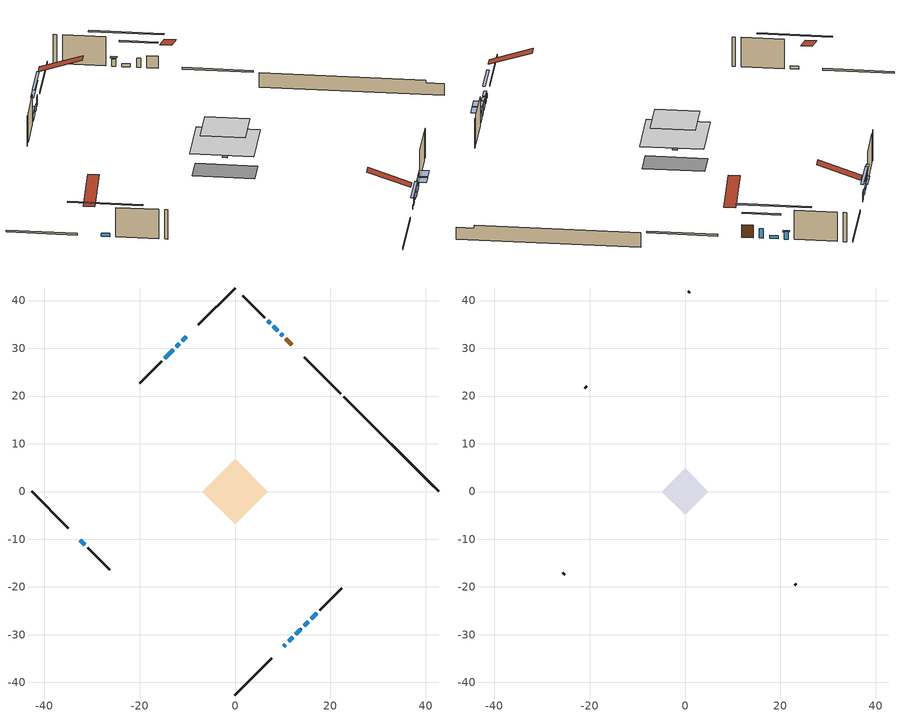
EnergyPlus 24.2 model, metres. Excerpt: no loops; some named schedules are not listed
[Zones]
conditioned space
 floor outside (Floor1 construction): -0.53,0 0,0.53 0.53,0 0,-0.53 z0.61
 floor adiabatic (AdiabaticFloorConstruction): -6.87,0 0,6.87 6.87,0 0,-6.87 z3.05
 floor foundation (Slab1 construction): -4.96,1.75 -1.75,4.96 4.96,-1.75 1.75,-4.96 z-1.83
 wall outside (RimJoist1 construction): 0,-42.63 7.65,-34.98 / -42.63,0 -34.98,-7.65 / 0,42.63 -7.65,34.98 / 22.14,20.48 14.49,28.13 z0.61:0.91
 wall outside (AdiabaticWallConstruction 1): 11.93,30.7 10.67,31.95 z0.61:2.64
 wall outside (AdiabaticWallConstruction): 10.02,32.61 9.58,33.04 z0.61:2.14; 10.21,-32.42 10.57,-32.05 / 8.93,33.7 7.99,34.63 / -32.42,-10.21 -31.48,-11.14 z0.61:1.12; 11.23,-31.4 12.09,-30.53 / 12.75,-29.88 13.83,-28.8 / 7.34,35.29 6.91,35.72 z0.61:1.83; -10.21,32.42 -11.04,31.59 z0.61:2.08; -11.69,30.93 -12.32,30.3 / -12.98,29.65 -14.7,27.92 z0.61:1.63; 14.48,-28.14 15.34,-27.28 / 16,-26.63 17.08,-25.55 z0.61:2.13
 wall outside (Wall1 construction): 17.73,-24.89 22.33,-20.3 / -30.82,-11.8 -26.23,-16.39 / -15.36,27.27 -19.95,22.67 / 6.25,36.38 1.66,40.97 z0.61:5.49
 wall foundation (FoundationWall1 construction): 22.8,19.83,-1.83 22.8,19.83,0.61 40.64,1.98,0.61 40.64,1.98,0.13 42.63,0,0.13 42.63,0,-1.83
 window (WindowConstruction): 10.02,32.61 9.58,33.04 z0.61:2.13
 window (WindowConstruction 7): 10.21,-32.41 10.57,-32.05 z0.61:1.12
 window (WindowConstruction 8): 11.23,-31.4 12.09,-30.54 z0.61:1.83
 window (WindowConstruction 9): 12.75,-29.88 13.82,-28.8 z0.61:1.83
 window (WindowConstruction 10): 8.93,33.7 7.99,34.63 z0.61:1.12
 window (WindowConstruction 11): -32.41,-10.21 -31.48,-11.14 z0.61:1.12
 window (WindowConstruction 1): -10.21,32.41 -11.04,31.59 z0.61:2.08
 window (WindowConstruction 2): -11.69,30.93 -12.32,30.3 z0.61:1.62
 window (WindowConstruction 3): 14.48,-28.14 15.34,-27.28 z0.61:2.13
 window (WindowConstruction 4): 16,-26.63 17.08,-25.55 z0.61:2.13
 window (WindowConstruction 5): 7.34,35.29 6.91,35.72 z0.61:1.83
 window (WindowConstruction 6): -12.98,29.65 -14.7,27.92 z0.61:1.62
 door (Door): 11.93,30.7 10.67,31.95 z0.61:2.64
 ceiling adiabatic (AdiabaticFloorConstruction): 0,-6.87 6.87,0 0,6.87 -6.87,0 z3.05
attic - vented
 floor to conditioned space (Floor2 construction Reversed): -4.86,0 0,4.86 4.86,0 0,-4.86 z5.49
 wall outside (Wall3 construction): 22.98,-19.64 23.33,-19.3 / -25.58,-17.05 -25.23,-17.39 / -20.61,22.02 -20.95,21.67 / 1,41.62 0.66,41.97 z0.61:5.49
 roof outside (Roof1 construction): 9.55,-33.07,5.49 4.82,-28.34,7.72 3.57,-29.59,7.72 8.31,-34.32,5.49; -33.07,-9.55,5.49 -28.34,-4.82,7.72 -29.59,-3.57,7.72 -34.32,-8.31,5.49; -9.55,33.07,5.49 -4.82,28.34,7.72 -3.57,29.59,7.72 -8.31,34.32,5.49; 12.59,30.04,5.49 7.85,25.31,7.72 9.1,24.06,7.72 13.83,28.79,5.49
shading: 7.72,34.91 11.88,30.74 12.17,31.03 8.01,35.2 z4.77; 12.44,-30.19 8.34,-34.28 8.64,-34.57 12.73,-30.48 z3.76; 12.23,-30.39 11.09,-31.54 11.38,-31.83 12.52,-30.68 z2.03; 13.97,-28.66 12.6,-30.02 12.9,-30.31 14.26,-28.95 z2.03; 4.4,38.22 12.52,30.1 12.81,30.4 4.69,38.51 z6.2; -27.89,-14.74 -36.01,-6.62 -36.3,-6.91 -28.18,-15.03 z6.2; -12.9,29.72 -8.34,34.28 -8.64,34.57 -13.19,30.01 z4.72; -14.19,28.44 -9.83,32.8 -10.12,33.09 -14.48,28.73 z4.26; 15.55,-27.07 14.27,-28.36 15.35,-29.43 16.63,-28.15 z2.43; 17.29,-25.34 15.79,-26.84 16.86,-27.91 18.36,-26.41 z2.43; 6.76,35.86 7.48,35.15 7.77,35.44 7.06,36.15 z2.03; -14.85,27.78 -12.84,29.79 -13.13,30.08 -15.14,28.07 z1.83
[Building]
Building 1: Terrain=Suburbs
[Site:Location]
Edmonton Intl AP_AB: Latitude {deg}=53.31; Longitude {deg}=-113.58; Time Zone {hr}=-7; Elevation {m}=723; Keep Site Location Information=Yes
[Site:GroundTemperature:Shallow]
-1.56185, -3.61833, -3.78302, -2.80711, 1.11059, 5.01004, 8.39065, 10.5322, 10.7141, 8.97234, 5.67794, 1.89811
[Site:WaterMainsTemperature]
Calculation Method=Schedule; Temperature Schedule=mains temperature schedule
[Material] Roughness=Rough; Thermal Absorptance=0.9
Name | Thickness {m} | Conductivity {W/m-K} | Density {kg/m3} | Specific Heat {J/kg-K} | Solar Absorptance | Visible Absorptance
asphalt or fiberglass shingles | 0.00635 | 0.162714 | 1121.4 | 1465.45 | 0.4 | 0.4
ceiling loosefill ins | 0.169333 | 0.0480833 | 16.02 | 1046.75 | 0.7 | 0.7
ceiling stud and cavity | 0.1397 | 0.0923599 | 65.682 | 1177.47 | 0.7 | 0.7
concrete 4.0 in. | 0.1016 | 1.803125 | 2242.8 | 837.4 | 0.7 | 0.7
concrete 8.0 in. | 0.2032 | 1.803125 | 2242.8 | 837.4 | 0.7 | 0.7
door material | 0.04445 | 0.053851 | 512.64 | 1214.23 | 0.7 | 0.7
exterior vertical ins | 0.045199 | 0.029427 | 32.04 | 1214.23 | 0.7 | 0.7
floor covering | 0.0127 | 0.0433444 | 54.468 | 1339.84 | 0.6 | 0.6
floor rigid ins; rim joist rigid ins; wall rigid ins | 0.051816 | 0.029427 | 32.04 | 1214.23 | 0.7 | 0.7
floor rigid ins 1; wall rigid ins 1 | 0.512978 | 0.029427 | 32.04 | 1214.23 | 0.7 | 0.7
floor stud and cavity | 0.1397 | 0.0924467 | 92.3553 | 1139.71 | 0.7 | 0.7
floor stud and cavity 1 | 0.1397 | 1.75129 | 37.0049 | 1207.88 | 0.7 | 0.7
furniture material conditioned space 1 | 0.1524 | 0.115458 | 640.8 | 1214.23 | 0.6 | 0.6
gypsum board | 0.0127 | 0.160291 | 801 | 837.4 | 0.6 | 0.6
gypsum board 1 | 0.0127 | 0.160291 | 801 | 837.4 | 0.7 | 0.7
osb sheathing 0.5 in. | 0.0127 | 0.115458 | 512.64 | 1214.23 | 0.7 | 0.7
osb sheathing 0.75 in. | 0.01905 | 0.115458 | 512.64 | 1214.23 | 0.7 | 0.7
osb sheathing 2.0 in. | 0.0508 | 0.115458 | 512.64 | 1214.23 | 0.7 | 0.7
rim joist stud and cavity | 0.0508 | 0.0414166 | 125.044 | 1163.47 | 0.6 | 0.6
wall stud and cavity | 0.1397 | 0.22224 | 139.0536 | 1170.24 | 0.7 | 0.7
wall stud and cavity 1 | 0.0889 | 6.1454 | 50.32683 | 1063.81 | 0.6 | 0.6
wall stud and cavity 2 | 0.0889 | 0.380278 | 52.3479 | 1209.89 | 0.7 | 0.7
wall stud and cavity 3 | 0.0889 | 0.391764 | 83.0341 | 1211.67 | 0.7 | 0.7
wood siding | 0.0254 | 0.102417 | 544.68 | 1172.36 | 0.4 | 0.4
wood siding 1 | 0.00254 | 0.102417 | 544.68 | 1172.36 | 0.4 | 0.4
wood siding 2; wood siding 3; wood siding 4 | 0.0254 | 0.102417 | 544.68 | 1172.36 | 0.7 | 0.7
[WindowMaterial:SimpleGlazingSystem]
Name | U-Factor {W/m2-K} | Solar Heat Gain Coefficient
WindowMaterial | 3.006501 | 0.51
WindowMaterial 1 | 2.01058 | 0.44
WindowMaterial 2 | 3.01445 | 0.52
WindowMaterial 3 | 2.14572 | 0.42
WindowMaterial 4 | 1.97083 | 0.45
WindowMaterial 5 | 2.16843 | 0.41
WindowMaterial 6 | 2.992306 | 0.55
WindowMaterial 7 | 2.36659 | 0.36
WindowMaterial 8 | 2.96562 | 0.59
WindowMaterial 9 | 3.00537 | 0.5
[Construction]
AdiabaticFloorConstruction: floor stud and cavity 1, floor rigid ins 1, osb sheathing 0.75 in., floor covering
AdiabaticWallConstruction: wood siding 3, wall rigid ins 1, wall stud and cavity 2, gypsum board
AdiabaticWallConstruction 1: wood siding 4, wall rigid ins 1, wall stud and cavity 2, gypsum board
Door: door material
Floor1 construction: floor stud and cavity, floor rigid ins, osb sheathing 0.75 in., floor covering
Floor2 construction Reversed: gypsum board, ceiling stud and cavity, ceiling loosefill ins
FoundationWall1 construction: concrete 8.0 in., gypsum board 1
furniture construction conditioned space 1: furniture material conditioned space 1
PartitionWallConstruction: gypsum board, wall stud and cavity 3, gypsum board
RimJoist1 construction: wood siding 2, rim joist rigid ins, osb sheathing 2.0 in., rim joist stud and cavity
Roof1 construction: asphalt or fiberglass shingles
Slab1 construction: concrete 4.0 in.
Wall1 construction: wood siding, wall rigid ins, osb sheathing 0.5 in., wall stud and cavity, gypsum board
Wall3 construction: wood siding 1, wall stud and cavity 1
WindowConstruction: WindowMaterial
WindowConstruction 1: WindowMaterial 1
WindowConstruction 10; WindowConstruction 11: WindowMaterial 9
WindowConstruction 2: WindowMaterial 2
WindowConstruction 3: WindowMaterial 3
WindowConstruction 4: WindowMaterial 4
WindowConstruction 5; WindowConstruction 8: WindowMaterial 5
WindowConstruction 6: WindowMaterial 6
WindowConstruction 7: WindowMaterial 7
WindowConstruction 9: WindowMaterial 8
[Zone] Multiplier=1; Part of Total Floor Area=Yes
Name | Volume {m3}
attic - vented | 17.1071
conditioned space | 356.1
[Space]
Name | Zone | Volume {m3}
attic - vented 1 | attic - vented | 17.1071
conditioned space 1 | conditioned space | 356.1
[ZoneInfiltration:EffectiveLeakageArea]
infil attic - vented 1: Zone or Space=attic - vented 1; Schedule=Always On Discrete; Effective Air Leakage Area {cm2}=1642.78; Stack Coefficient=0.000494281; Wind Coefficient=1.50213e-05
[ZoneMixing]
whole house fan mix: Zone or Space=attic - vented; Schedule=Always On Continuous; Design Flow Rate Calculation Method=Flow/Zone; Design Flow Rate {m3/s}=0; Source Zone or Space=conditioned space
[SurfaceProperty:ExposedFoundationPerimeter]
Slab1: Exposed Perimeter Calculation Method=TotalExposedPerimeter; Total Exposed Perimeter {m}=28.041
[InternalMass] Zone or ZoneList=conditioned space; Space or SpaceList=conditioned space 1
Name | Construction | Surface Area {m2}
furniture mass conditioned space 1 | furniture construction conditioned space 1 | 55.2401
partition wall mass | PartitionWallConstruction | 138.1
[Lights]
interior lighting: Zone or ZoneList or Space or SpaceList=conditioned space 1; Schedule=interior lighting schedule; Design Level Calculation Method=LightingLevel; Lighting Level {W}=343.2; Return Air Fraction=0; Fraction Radiant=0.6; Fraction Visible=0.2; Fraction Replaceable=1
[People]
occupants: Zone or ZoneList or Space or SpaceList=conditioned space 1; Number of People Schedule=occupants schedule; Number of People Calculation Method=People; Number of People=3; Fraction Radiant=0.314171; Sensible Heat Fraction=0.56303; Activity Level Schedule=occupants activity schedule; Carbon Dioxide Generation Rate {m3/s-W}=0; Enable ASHRAE 55 Comfort Warnings=No; Mean Radiant Temperature Calculation Type=EnclosureAveraged
[ElectricEquipment] Zone or ZoneList or Space or SpaceList=conditioned space 1; Design Level Calculation Method=EquipmentLevel
Name | Schedule | Design Level {W} | Fraction Latent | Fraction Radiant | Fraction Lost
clothes dryer | clothes dryer schedule | 140.772 | 0.015 | 0.081 | 0.85
clothes washer | clothes washer schedule | 32.1985 | 0.03 | 0.162 | 0.7
cooking range | cooking range schedule | 215.147 | 0.08 | 0.432 | 0.2
dishwasher | dishwasher schedule | 66.8632 | 0.3 | 0.18 | 0.4
fridge | fridge schedule | 72.9452 | 0 | 0.6 | 0
mech vent bath fan 0 | mech vent bath fan 0 schedule | 50.2 | 0 | 0 | 1
mech vent bath fan 1 | mech vent bath fan 1 schedule | 50.2 | 0 | 0 | 1
mech vent house fan | mech vent house fan schedule | 0 | 0 | 0 | 1
mech vent house fan cfis | mech vent house fan cfis schedule | 0 | 0 | 0 | 0
mech vent range fan 0 | mech vent range fan 0 schedule | 57 | 0 | 0 | 1
misc plug loads | misc plug loads schedule | 494.7 | 0.045 | 0.513 | 0.1
whole house fan | Always On Discrete | 0 | 0 | 0 | 1
[OtherEquipment] Zone or ZoneList or Space or SpaceList=conditioned space 1; Design Level Calculation Method=EquipmentLevel
Name | Fuel Type | Schedule | Design Level {W} | Fraction Latent | Fraction Radiant | Fraction Lost
clothes dryer 1 | Electricity | clothes dryer schedule | 0 | 0.015 | 0.081 | 0.85
cooking range 1 | Electricity | cooking range schedule | 0 | 0.08 | 0.432 | 0.2
general water use latent | None | general water use schedule | 62.594 | 1 | 0 | 0
general water use sensible | None | general water use schedule | -61.6891 | 0 | 0.6 | 0
mech vent house fan latent load | None | Always On Discrete | 0 | 1 | 0 | 0
mech vent house fan sensible load | None | Always On Discrete | 0 | 0 | 0 | 0
water heater energy adjustment1 | NaturalGas | Always On Discrete | 0.01 | 0 | 0 | 1
[ZoneInfiltration:DesignFlowRate] Zone or ZoneList or Space or SpaceList=conditioned space 1; Schedule=Always On Discrete; Design Flow Rate Calculation Method=Flow/Zone; Design Flow Rate {m3/s}=0
infil flow; natural vent flow; whole house fan flow
[AvailabilityManager:Scheduled]
central ac and furnace airloop Availability Manager: Schedule=Always On Discrete
[Foundation:Kiva]
Foundation Kiva 1: Initial Indoor Air Temperature {C}=18; Wall Height Above Grade {m}=0.609996; Wall Depth Below Slab {m}=0.2032; Custom Block Material Name 1=exterior vertical ins; Custom Block Depth 1 {m}=2.43998; Custom Block X Position 1 {m}=0.2159; Custom Block Z Position 1 {m}=0
[Foundation:Kiva:Settings]
Soil Conductivity {W/m-K}=0.849921; Soil Density {kg/m3}=1842.3; Soil Specific Heat {J/kg-K}=418.7; Ground Solar Absorptivity=0.9; Ground Thermal Absorptivity=0.9; Ground Surface Roughness {m}=0.03; Far-Field Width {m}=40; Deep-Ground Boundary Condition=ZeroFlux; Deep-Ground Depth {m}=40; Minimum Cell Dimension {m}=0.2; Maximum Cell Growth Coefficient=3; Simulation Timestep=Timestep
[Exterior:Lights]
exterior lighting: Schedule=exterior lighting schedule; Design Level {W}=75.6
[EnergyManagementSystem:GlobalVariable]
central_ac_and_furnace_airloop_Fan_RTF
infil_program_Qfan
infil_program_Qinf
natural_vent_program_Qnv
natural_vent_program_Qwhf
[EnergyManagementSystem:Sensor]
Name | Output:Variable or Output:Meter Index Key | Output:Variable or Output:Meter
airflow_gain | infil flow | Infiltration Sensible Heat Gain Energy
airflow_gain_1 | natural vent flow | Infiltration Sensible Heat Gain Energy
airflow_gain_2 | whole house fan flow | Infiltration Sensible Heat Gain Energy
airflow_loss | infil flow | Infiltration Sensible Heat Loss Energy
airflow_loss_1 | natural vent flow | Infiltration Sensible Heat Loss Energy
airflow_loss_2 | whole house fan flow | Infiltration Sensible Heat Loss Energy
clg_load_cond |  | Cooling:EnergyTransfer:Zone:CONDITIONED SPACE
clg_sp_s; clg_sp_s_1 | cooling setpoint | Schedule Value
clothes_dryer_exhaust_0_sch_s | clothes dryer exhaust 0 schedule | Schedule Value
cool_season | cooling season schedule | Schedule Value
htg_load_cond |  | Heating:EnergyTransfer:Zone:CONDITIONED SPACE
htg_sp_s; htg_sp_s_1 | heating setpoint | Schedule Value
ig_ee_conv | clothes dryer | Electric Equipment Convective Heating Energy
ig_ee_conv_2 | cooking range | Electric Equipment Convective Heating Energy
ig_ee_conv_4 | fridge | Electric Equipment Convective Heating Energy
ig_ee_conv_5 | misc plug loads | Electric Equipment Convective Heating Energy
ig_ee_conv_6 | whole house fan | Electric Equipment Convective Heating Energy
ig_ee_rad | clothes dryer | Electric Equipment Radiant Heating Energy
ig_ee_rad_2 | cooking range | Electric Equipment Radiant Heating Energy
ig_ee_rad_4 | fridge | Electric Equipment Radiant Heating Energy
ig_ee_rad_5 | misc plug loads | Electric Equipment Radiant Heating Energy
ig_ee_rad_6 | whole house fan | Electric Equipment Radiant Heating Energy
ig_lgt_conv | interior lighting | Lights Convective Heating Energy
ig_lgt_rad | interior lighting | Lights Radiant Heating Energy
ig_lgt_vis | interior lighting | Lights Visible Radiation Heating Energy
ig_oe_conv | clothes dryer 1 | Other Equipment Convective Heating Energy
ig_oe_conv_1 | cooking range 1 | Other Equipment Convective Heating Energy
ig_oe_conv_2 | general water use latent | Other Equipment Convective Heating Energy
ig_oe_conv_3 | general water use sensible | Other Equipment Convective Heating Energy
ig_oe_conv_4 | water heater energy adjustment1 | Other Equipment Convective Heating Energy
ig_oe_rad | clothes dryer 1 | Other Equipment Radiant Heating Energy
ig_oe_rad_1 | cooking range 1 | Other Equipment Radiant Heating Energy
ig_oe_rad_2 | general water use latent | Other Equipment Radiant Heating Energy
ig_oe_rad_3 | general water use sensible | Other Equipment Radiant Heating Energy
ig_oe_rad_4 | water heater energy adjustment1 | Other Equipment Radiant Heating Energy
ig_ppl_conv | occupants | People Convective Heating Energy
ig_ppl_rad | occupants | People Radiant Heating Energy
im_conv | furniture mass conditioned space 1 | Surface Inside Face Convection Heat Gain Energy
im_conv_1 | partition wall mass | Surface Inside Face Convection Heat Gain Energy
im_ig | furniture mass conditioned space 1 | Surface Inside Face Internal Gains Radiation Heat Gain Energy
im_ig_1 | partition wall mass | Surface Inside Face Internal Gains Radiation Heat Gain Energy
im_lgt | furniture mass conditioned space 1 | Surface Inside Face Lights Radiation Heat Gain Energy
im_lgt_1 | partition wall mass | Surface Inside Face Lights Radiation Heat Gain Energy
im_sol | furniture mass conditioned space 1 | Surface Inside Face Solar Radiation Heat Gain Energy
im_sol_1 | partition wall mass | Surface Inside Face Solar Radiation Heat Gain Energy
im_surf | furniture mass conditioned space 1 | Surface Inside Face Net Surface Thermal Radiation Heat Gain Energy
im_surf_1 | partition wall mass | Surface Inside Face Net Surface Thermal Radiation Heat Gain Energy
mech_vent_bath_fan_0_sch_s | mech vent bath fan 0 schedule | Schedule Value
mech_vent_bath_fan_1_sch_s | mech vent bath fan 1 schedule | Schedule Value
mech_vent_range_fan_0_sch_s | mech vent range fan 0 schedule | Schedule Value
mv_conv | mech vent bath fan 0 | Electric Equipment Convective Heating Energy
mv_conv_1 | mech vent bath fan 1 | Electric Equipment Convective Heating Energy
mv_conv_2 | mech vent house fan | Electric Equipment Convective Heating Energy
mv_conv_3 | mech vent house fan cfis | Electric Equipment Convective Heating Energy
mv_conv_4 | mech vent range fan 0 | Electric Equipment Convective Heating Energy
mv_conv_5 | mech vent house fan latent load | Other Equipment Convective Heating Energy
mv_conv_6 | mech vent house fan sensible load | Other Equipment Convective Heating Energy
mv_rad | mech vent bath fan 0 | Electric Equipment Radiant Heating Energy
mv_rad_1 | mech vent bath fan 1 | Electric Equipment Radiant Heating Energy
mv_rad_2 | mech vent house fan | Electric Equipment Radiant Heating Energy
mv_rad_3 | mech vent house fan cfis | Electric Equipment Radiant Heating Energy
mv_rad_4 | mech vent range fan 0 | Electric Equipment Radiant Heating Energy
mv_rad_5 | mech vent house fan latent load | Other Equipment Radiant Heating Energy
mv_rad_6 | mech vent house fan sensible load | Other Equipment Radiant Heating Energy
natural_vent_s | natural vent schedule | Schedule Value
out_pb_s |  | Site Outdoor Air Barometric Pressure
out_wt_s |  | Site Outdoor Air Humidity Ratio
site_vw_s |  | Site Wind Speed
ss_back_out | Window1 | Surface Window Shortwave from Zone Back Out Window Heat Transfer Rate
ss_back_out_1 | Window10 | Surface Window Shortwave from Zone Back Out Window Heat Transfer Rate
ss_back_out_10 | Window7 | Surface Window Shortwave from Zone Back Out Window Heat Transfer Rate
ss_back_out_11 | Window8 | Surface Window Shortwave from Zone Back Out Window Heat Transfer Rate
ss_back_out_2 | Window11 | Surface Window Shortwave from Zone Back Out Window Heat Transfer Rate
ss_back_out_3 | Window13 | Surface Window Shortwave from Zone Back Out Window Heat Transfer Rate
ss_back_out_4 | Window14 | Surface Window Shortwave from Zone Back Out Window Heat Transfer Rate
ss_back_out_5 | Window15 | Surface Window Shortwave from Zone Back Out Window Heat Transfer Rate
ss_back_out_6 | Window2 | Surface Window Shortwave from Zone Back Out Window Heat Transfer Rate
ss_back_out_7 | Window3 | Surface Window Shortwave from Zone Back Out Window Heat Transfer Rate
ss_back_out_8 | Window4 | Surface Window Shortwave from Zone Back Out Window Heat Transfer Rate
ss_back_out_9 | Window6 | Surface Window Shortwave from Zone Back Out Window Heat Transfer Rate
ss_conv | Door1 | Surface Inside Face Convection Heat Gain Energy
ss_conv_1 | Window1 | Surface Inside Face Convection Heat Gain Energy
ss_conv_10 | Window6 | Surface Inside Face Convection Heat Gain Energy
ss_conv_11 | Window7 | Surface Inside Face Convection Heat Gain Energy
ss_conv_12 | Window8 | Surface Inside Face Convection Heat Gain Energy
ss_conv_2 | Window10 | Surface Inside Face Convection Heat Gain Energy
ss_conv_3 | Window11 | Surface Inside Face Convection Heat Gain Energy
ss_conv_4 | Window13 | Surface Inside Face Convection Heat Gain Energy
ss_conv_5 | Window14 | Surface Inside Face Convection Heat Gain Energy
ss_conv_6 | Window15 | Surface Inside Face Convection Heat Gain Energy
ss_conv_7 | Window2 | Surface Inside Face Convection Heat Gain Energy
ss_conv_8 | Window3 | Surface Inside Face Convection Heat Gain Energy
ss_conv_9 | Window4 | Surface Inside Face Convection Heat Gain Energy
ss_ig | Door1 | Surface Inside Face Internal Gains Radiation Heat Gain Energy
ss_ig_1 | Window1 | Surface Inside Face Internal Gains Radiation Heat Gain Energy
ss_ig_10 | Window6 | Surface Inside Face Internal Gains Radiation Heat Gain Energy
ss_ig_11 | Window7 | Surface Inside Face Internal Gains Radiation Heat Gain Energy
ss_ig_12 | Window8 | Surface Inside Face Internal Gains Radiation Heat Gain Energy
ss_ig_2 | Window10 | Surface Inside Face Internal Gains Radiation Heat Gain Energy
ss_ig_3 | Window11 | Surface Inside Face Internal Gains Radiation Heat Gain Energy
ss_ig_4 | Window13 | Surface Inside Face Internal Gains Radiation Heat Gain Energy
ss_ig_5 | Window14 | Surface Inside Face Internal Gains Radiation Heat Gain Energy
ss_ig_6 | Window15 | Surface Inside Face Internal Gains Radiation Heat Gain Energy
ss_ig_7 | Window2 | Surface Inside Face Internal Gains Radiation Heat Gain Energy
ss_ig_8 | Window3 | Surface Inside Face Internal Gains Radiation Heat Gain Energy
ss_ig_9 | Window4 | Surface Inside Face Internal Gains Radiation Heat Gain Energy
ss_lgt | Door1 | Surface Inside Face Lights Radiation Heat Gain Energy
ss_sol | Door1 | Surface Inside Face Solar Radiation Heat Gain Energy
ss_surf | Door1 | Surface Inside Face Net Surface Thermal Radiation Heat Gain Energy
ss_surf_1 | Window1 | Surface Inside Face Net Surface Thermal Radiation Heat Gain Energy
ss_surf_10 | Window6 | Surface Inside Face Net Surface Thermal Radiation Heat Gain Energy
ss_surf_11 | Window7 | Surface Inside Face Net Surface Thermal Radiation Heat Gain Energy
ss_surf_12 | Window8 | Surface Inside Face Net Surface Thermal Radiation Heat Gain Energy
ss_surf_2 | Window10 | Surface Inside Face Net Surface Thermal Radiation Heat Gain Energy
ss_surf_3 | Window11 | Surface Inside Face Net Surface Thermal Radiation Heat Gain Energy
ss_surf_4 | Window13 | Surface Inside Face Net Surface Thermal Radiation Heat Gain Energy
ss_surf_5 | Window14 | Surface Inside Face Net Surface Thermal Radiation Heat Gain Energy
ss_surf_6 | Window15 | Surface Inside Face Net Surface Thermal Radiation Heat Gain Energy
ss_surf_7 | Window2 | Surface Inside Face Net Surface Thermal Radiation Heat Gain Energy
ss_surf_8 | Window3 | Surface Inside Face Net Surface Thermal Radiation Heat Gain Energy
ss_surf_9 | Window4 | Surface Inside Face Net Surface Thermal Radiation Heat Gain Energy
ss_trans_in | Window1 | Surface Window Transmitted Solar Radiation Rate
ss_trans_in_1 | Window10 | Surface Window Transmitted Solar Radiation Rate
ss_trans_in_10 | Window7 | Surface Window Transmitted Solar Radiation Rate
ss_trans_in_11 | Window8 | Surface Window Transmitted Solar Radiation Rate
ss_trans_in_2 | Window11 | Surface Window Transmitted Solar Radiation Rate
ss_trans_in_3 | Window13 | Surface Window Transmitted Solar Radiation Rate
ss_trans_in_4 | Window14 | Surface Window Transmitted Solar Radiation Rate
ss_trans_in_5 | Window15 | Surface Window Transmitted Solar Radiation Rate
ss_trans_in_6 | Window2 | Surface Window Transmitted Solar Radiation Rate
ss_trans_in_7 | Window3 | Surface Window Transmitted Solar Radiation Rate
ss_trans_in_8 | Window4 | Surface Window Transmitted Solar Radiation Rate
ss_trans_in_9 | Window6 | Surface Window Transmitted Solar Radiation Rate
ss_trans_out | Window1 | Surface Inside Face Initial Transmitted Diffuse Transmitted Out Window Solar Radiation Rate
ss_trans_out_1 | Window10 | Surface Inside Face Initial Transmitted Diffuse Transmitted Out Window Solar Radiation Rate
ss_trans_out_10 | Window7 | Surface Inside Face Initial Transmitted Diffuse Transmitted Out Window Solar Radiation Rate
ss_trans_out_11 | Window8 | Surface Inside Face Initial Transmitted Diffuse Transmitted Out Window Solar Radiation Rate
ss_trans_out_2 | Window11 | Surface Inside Face Initial Transmitted Diffuse Transmitted Out Window Solar Radiation Rate
ss_trans_out_3 | Window13 | Surface Inside Face Initial Transmitted Diffuse Transmitted Out Window Solar Radiation Rate
ss_trans_out_4 | Window14 | Surface Inside Face Initial Transmitted Diffuse Transmitted Out Window Solar Radiation Rate
ss_trans_out_5 | Window15 | Surface Inside Face Initial Transmitted Diffuse Transmitted Out Window Solar Radiation Rate
ss_trans_out_6 | Window2 | Surface Inside Face Initial Transmitted Diffuse Transmitted Out Window Solar Radiation Rate
ss_trans_out_7 | Window3 | Surface Inside Face Initial Transmitted Diffuse Transmitted Out Window Solar Radiation Rate
ss_trans_out_8 | Window4 | Surface Inside Face Initial Transmitted Diffuse Transmitted Out Window Solar Radiation Rate
